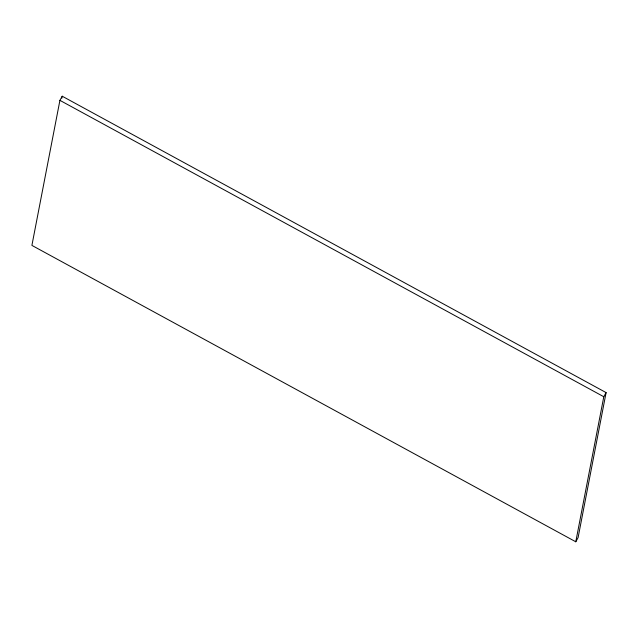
<?xml version="1.0" encoding="UTF-8"?>
<svg xmlns="http://www.w3.org/2000/svg" width="638" height="638" viewBox="0 0 638 638"><rect width="100%" height="100%" fill="white"/><g stroke="black" fill="none" stroke-linecap="round" stroke-linejoin="round"><path stroke-width="0.96" d="M59.916 100.357L31.9 245.399L575.779 541.782L578.084 537.643L606.1 392.601L62.221 96.218L59.916 100.357L603.795 396.74L575.779 541.782M61.846 98.164L62.221 96.218M603.795 396.74L606.1 392.601"/></g></svg>
